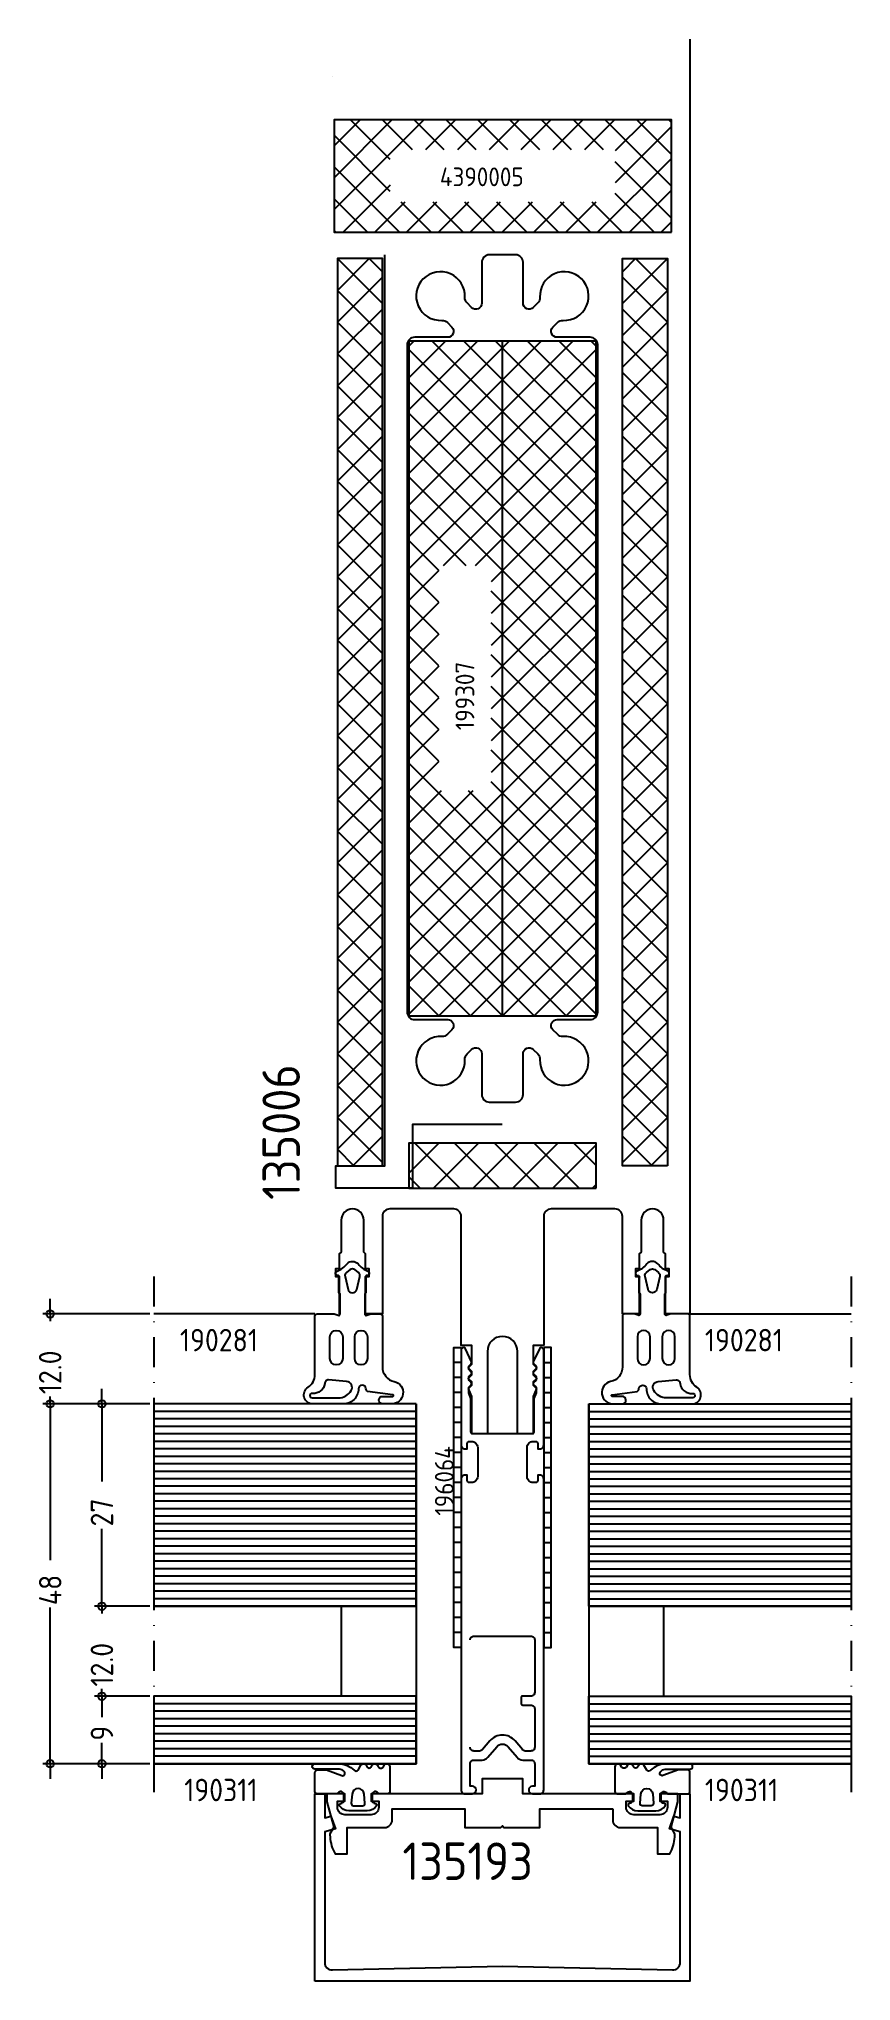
# Model space of a CAD drawing. Header units: millimetres. Extents: x 203 to 311, y 40 to 299.
import ezdxf

# ---------------------------------------------------------------- set-up
doc = ezdxf.new("R2010")
doc.units = ezdxf.units.MM
doc.linetypes.add('DASHDOT', pattern=[8, 4, -2, 0, -2])
doc.layers.add('AM_5', color=3, linetype='Continuous', lineweight=25)
for name, color, linetype in [('AM_C', 7, 'Continuous'), ('AM_S', 7, 'Continuous'), ('Cent3', 7, 'Continuous'), ('Cont2', 7, 'Continuous'), ('DIMENSIONS', 7, 'Continuous'), ('Sonstiges', 7, 'Continuous'), ('WBC-GER-ENG', 7, 'Continuous')]:
    doc.layers.add(name, color=color, linetype=linetype)
doc.styles.get("Standard").update_dxf_attribs({"font": 'ISOCP.SHX'})

# ---------------------------------------------------------------- blocks, each defined once
blk = doc.blocks.new('WI135006_9_9')
at = {"linetype": 'Continuous'}
blk.add_line((181, 22.6), (181, 22.6), dxfattribs=at)
for points, format in [([(16, 21.75, 0, 0, 0), (16, 25, 0, 0, 0), (186, 25, 0, 0, 0), (186, 25, 0, 0, 0), (186, -25, 0.1, 0.1, 0)], "xyseb"), ([(11.8, -5.5), (11.8, -4.1), (9.282843, -4.1), (8.8, -4.582843), (8.317157, -4.1), (7.882843, -4.1), (7.4, -4.582843), (6.917157, -4.1), (6.482843, -4.1), (6.046713, -4.53613), (5, -4.1), (0, -4.1), (0, -2), (11, -2, 1), (11, 2), (0, 2), (0, 4.1), (5, 4.1), (6.046713, 4.53613), (6.482843, 4.1), (6.917157, 4.1), (7.4, 4.582843), (7.882843, 4.1), (8.317157, 4.1), (8.8, 4.582843), (9.282843, 4.1), (11.8, 4.1), (11.8, 5.5), (29, 5.5, 0.414214), (30, 6.5), (30, 15, 0.414214), (29, 16), (16, 16), (16, 18.25), (21, 18.25), (21, 17.75), (22, 17.75), (22, 18.25), (24, 18.25), (24.25, 18.5), (28.5, 18.5, 1), (28.5, 21.5), (24.25, 21.5), (24, 21.75), (22, 21.75), (22, 22.25), (21, 22.25), (21, 21.75), (16, 21.75)], "xyb"), ([(181, -22.6, 0, 0, 0), (181, 22.6, 0, 0, 0), (32, 22.6, 0, 0, 0), (32, -22.6, 0, 0, 0), (181, -22.6, 0.1, 0.1, 0)], "xyseb"), ([(14.7, -3.8, 0, 0, 0), (30, -3.8, 0, 0, 0), (30, 3.8, 0, 0, 0), (14.7, 3.8, 0, 0, 0), (14.7, 3.8, 0, 0, 0), (14.7, -3.8, 0.1, 0.1, 0)], "xyseb"), ([(186, -25), (16, -25), (16, -21.75), (21, -21.75), (21, -22.25), (22, -22.25), (22, -21.75), (24, -21.75), (24.25, -21.5), (28.5, -21.5, 1), (28.5, -18.5), (24.25, -18.5), (24, -18.25), (22, -18.25), (22, -17.75), (21, -17.75), (21, -18.25), (16, -18.25), (16, -16), (29, -16, 0.414214), (30, -15), (30, -6.5, 0.414214), (29, -5.5), (11.8, -5.5)], "xyb")]:
    blk.add_lwpolyline(points, format=format, dxfattribs=at)
blk = doc.blocks.new('WI196064_253_253')
at = {"linetype": 'Continuous'}
for points, format in [([(-6, -5.5, 0.414214), (-5.5, -5), (-5.5, -4.7), (-6.2, -4.7, -0.414214), (-6.5, -4.4), (-6.5, -4.1, -0.414214), (-5.7, -3.3), (-1.8, -3.3, -0.414214), (-1, -4.1), (-1, -4.4, -0.414214), (-1.3, -4.7), (-2, -4.7), (-2, -5, 0.414214), (-1.5, -5.5), (11.2, -5.5, 0.803179), (11.326393, -4.927925), (9.584262, -4.118617, 0.314902), (9.358579, -4.158579), (9.075736, -4.441421, -0.198912), (8.934315, -4.5), (8.665685, -4.5, -0.198912), (8.524264, -4.441421), (8.241421, -4.158579, 0.414214), (7.958579, -4.158579), (7.675736, -4.441421, -0.198912), (7.534315, -4.5), (7.265685, -4.5, -0.198912), (7.124264, -4.441421), (6.841421, -4.158579, 0.414214), (6.558579, -4.158579), (6.275736, -4.441421, -0.198912), (6.134315, -4.5), (5.559761, -4.5, -0.087489), (5.491357, -4.487939), (4.700252, -4.2), (0.3, -4.2, -0.414214), (0, -3.9), (0, 3.9, -0.414214), (0.3, 4.2), (4.700252, 4.2), (5.491357, 4.487939, -0.087489), (5.559761, 4.5), (6.134315, 4.5, -0.198912), (6.275736, 4.441421), (6.558579, 4.158579, 0.414214), (6.841421, 4.158579), (7.124264, 4.441421, -0.198912), (7.265685, 4.5), (7.534315, 4.5, -0.198912), (7.675736, 4.441421), (7.958579, 4.158579, 0.414214), (8.241421, 4.158579), (8.524264, 4.441421, -0.198912), (8.665685, 4.5), (8.934315, 4.5, -0.198912), (9.075736, 4.441421), (9.358579, 4.158579, 0.314902), (9.584262, 4.118617), (11.326393, 4.927925, 0.803179), (11.2, 5.5), (-1.5, 5.5, 0.414214), (-2, 5), (-2, 4.7), (-1.3, 4.7, -0.414214), (-1, 4.4), (-1, 4.1, -0.414214), (-1.8, 3.3), (-5.7, 3.3, -0.414214), (-6.5, 4.1), (-6.5, 4.4, -0.414214), (-6.2, 4.7), (-5.5, 4.7), (-5.5, 5, 0.414214), (-6, 5.5), (-47.5, 5.5, 0.414214), (-48, 5), (-48, 4, 1), (-47, 4), (-47, 4.3), (-44, 4.3)], "xyb"), ([(-44, 4.3, -0.414214), (-43.5, 3.8), (-43.5, 2.716308, 0.221695), (-43.142788, 1.950263), (-41.731491, 0.766044, -0.466308), (-41.731491, -0.766044), (-43.142788, -1.950263, 0.221695), (-43.5, -2.716308), (-43.5, -3.8, -0.414214), (-44, -4.3), (-47, -4.3), (-47, -4, 1), (-48, -4), (-48, -5, 0.414214), (-47.5, -5.5), (-6, -5.5, 0.414214)], "xyb"), ([(-27.474277, 4.3, -0.414214), (-26.974277, 3.8), (-26.974277, -3.8, -0.414214), (-27.474277, -4.3), (-34.474277, -4.3), (-34.474277, -4.3, -0.414214), (-34.974277, -3.8), (-34.974277, -2.7, 0.414214), (-35.174278, -2.5), (-35.974277, -2.5, 0.414214), (-36.174278, -2.7), (-36.174278, -3.8, -0.414214), (-36.674278, -4.3), (-41.799999, -4.3, -0.414214), (-42.299999, -3.8), (-42.299999, -3.042723, -0.221695), (-42.121395, -2.659701), (-40.960144, -1.685298, 0.466308), (-40.960148, 1.685298), (-42.121395, 2.659701, -0.221695), (-42.299999, 3.042723), (-42.299999, 3.8, -0.414214), (-41.799999, 4.3)], "xyb"), ([(-41.799999, 4.3, 0, 0, 0), (-36.674278, 4.3, 0, 0, -0.414214), (-36.174278, 3.8, 0, 0, 0), (-36.174278, 2.7, 0, 0, 0.414214), (-35.974277, 2.5, 0, 0, 0), (-35.174278, 2.5, 0, 0, 0.414214), (-34.974277, 2.7, 0, 0, 0), (-34.974277, 3.8, 0, 0, -0.414214), (-34.474277, 4.3, 0, 0, 0), (-27.474277, 4.3, 0.1, 0.1, 0)], "xyseb"), ([(-17.974277, 4.3, 0, 0, -0.414214), (-17.474277, 3.8, 0, 0, 0), (-17.474277, -3.8, 0, 0, -0.414214), (-17.974277, -4.3, 0, 0, 0), (-25.274279, -4.3, 0, 0, 0), (-25.274279, -4.3, 0, 0, -0.414214), (-25.774279, -3.8, 0, 0, 0), (-25.774279, 3.8, 0, 0, -0.414214), (-25.274279, 4.3, 0.1, 0.1, 0)], "xyseb"), ([(-25.274279, 4.3, 0, 0, 0), (-17.974277, 4.3, 0.1, 0.1, 0)], "xyseb"), ([(-7.7, 0, 0, 0, 0), (-7.7, -3.8, 0, 0, -0.414214), (-8.2, -4.3, 0, 0, 0), (-15.774278, -4.3, 0, 0, 0), (-15.774278, -4.3, 0, 0, -0.414214), (-16.274279, -3.8, 0, 0, 0), (-16.274279, 3.8, 0, 0, -0.414214), (-15.774278, 4.3, 0.1, 0.1, 0)], "xyseb"), ([(-15.774278, 4.3, 0, 0, 0), (-8.2, 4.3, 0, 0, -0.414214), (-7.7, 3.8, 0, 0, 0), (-7.7, 0, 0.1, 0.1, 0)], "xyseb"), ([(-6.5, 0, 0, 0, 0), (-6.5, 1.9, 0, 0, -0.414214), (-6.3, 2.1, 0, 0, 0), (-1.7, 2.1, 0, 0, -0.414214), (-1.2, 1.6, 0, 0, 0), (-1.2, -1.6, 0, 0, -0.414214), (-1.7, -2.1, 0, 0, 0), (-1.7, -2.1, 0, 0, 0), (-6.3, -2.1, 0, 0, -0.414214), (-6.5, -1.9, 0, 0, 0), (-6.5, 0, 0.1, 0.1, 0)], "xyseb")]:
    blk.add_lwpolyline(points, format=format, dxfattribs=at)
blk = doc.blocks.new('WI199174_253_253')
at = {"linetype": 'Continuous'}
for p, q in [((2, 0), (2, 1)), ((4, 0), (4, 1)), ((6, 0), (6, 1)), ((8, 0), (8, 1)), ((10, 0), (10, 1)), ((12, 0), (12, 1)), ((14, 0), (14, 1)), ((16, 0), (16, 1)), ((18, 0), (18, 1)), ((20, 0), (20, 1)), ((22, 0), (22, 1)), ((24, 0), (24, 1)), ((26, 0), (26, 1)), ((28, 0), (28, 1)), ((30, 0), (30, 1)), ((32, 0), (32, 1)), ((34, 0), (34, 1)), ((36, 0), (36, 1)), ((38, 0), (38, 1))]:
    blk.add_line(p, q, dxfattribs=at)
blk.add_lwpolyline([(0, 0), (40, 0), (40, 1), (0, 1)], close=True, dxfattribs=at)
blk = doc.blocks.new('WI135193_255_255')
at = {"linetype": 'Continuous'}
blk.add_lwpolyline([(-2, -14.7), (-3.5, -14.7, 0.414214), (-4.5, -15.7), (-4.5, -20.7), (-8, -20.7), (-8, -22.304741), (-7.729145, -22.444401, 0.116424), (-5.5, -23), (-5.366025, -23), (-4.474666, -22.485374), (-1.061234, -23.4), (0, -23.4), (0, -21), (-1, -21), (-1, -22), (-1.8, -22, -0.414214), (-2.8, -21), (-2.8, -17.5, -0.414214), (-1.8, -16.5), (-1, -16.5), (-1, -17.5), (0, -17.5), (0, -2.7), (2, -2.7), (2, 2.7), (0, 2.7), (0, 17.5), (-1, 17.5), (-1, 16.5), (-1.8, 16.5, -0.414214), (-2.8, 17.5), (-2.8, 21, -0.414214), (-1.8, 22), (-1, 22), (-1, 21), (0, 21), (0, 23.4), (-1.061234, 23.4), (-4.474666, 22.485374), (-5.366025, 23), (-5.5, 23, 0.116424), (-7.729145, 22.444401), (-8, 22.304741), (-8, 20.7), (-4.5, 20.7), (-4.5, 15.7, 0.414214), (-3.5, 14.7), (-2, 14.7), (-2, 5), (-4.5, 5), (-4.5, 0.2), (-4.3, 0), (-4.5, -0.2), (-4.5, -5), (-2, -5)], format="xyb", close=True, dxfattribs=at)
blk = doc.blocks.new('WI135073_9_9')
at = {"linetype": 'Continuous'}
blk.add_lwpolyline([(-25, 25), (0, 25), (0, 23.700001), (-3.198234, 23.700001), (-2.976936, 22.874105), (-4.674844, 22.256117), (-5.061731, 23.700001), (-22.5, 23.700001, 0.420682), (-23.499758, 22.677967), (-23, 0), (-23.499758, -22.677967, 0.420682), (-22.5, -23.700001), (-5.061731, -23.700001), (-4.674844, -22.256117), (-2.976936, -22.874105), (-3.198234, -23.700001), (0, -23.700001), (0, -25), (-25, -25)], format="xyb", close=True, dxfattribs=at)
blk = doc.blocks.new('WI190311_253_253')
at = {"linetype": 'Continuous'}
for points in [[(0, -0.3, -0.414214), (0.3, 0), (2.8, 0, -0.414214), (3.2, -0.4), (3.2, -1.542178), (2.419608, -3.59332, 0.786113), (2.900175, -3.92345, 0.262074), (3.28, -3.280817), (3.28, 0, -1), (4, 0), (4, -3.174253, -0.174474), (3.15, -5.241408, 0.57735), (3.15, -5.761024), (3.8, -6.136301, -0.57735), (3.8, -6.829122), (3.55, -6.973459, 0.57735), (3.55, -7.493074), (3.8, -7.637412, -0.57735), (3.8, -8.330232), (3.6, -8.445702, 0.56351), (3.585709, -9.129869), (3.8, -9.25359, -0.767327), (3.6, -10), (0.3, -10, -0.414214), (0, -9.7), (0, -8.569615, -0.267949), (0.1, -8.39641, 0.767327), (-0.1, -7.65), (-0.9, -7.65, 0.414214), (-1.3, -8.05, -0.592453), (-1.607692, -8.21853, -0.255924), (-2.3, -6.954555), (-2.3, -4.545445, -0.255924), (-1.607692, -3.28147, -0.592453), (-1.3, -3.45, 0.414214), (-0.9, -3.85), (-0.1, -3.85, 0.767327), (0.1, -3.10359, -0.267949), (0, -2.930385), (0, -0.3)], [(-0.034669, -4.952672), (-1.275501, -4.851002, 0.438367), (-1.6, -5.15), (-1.6, -6.35, 0.438367), (-1.275501, -6.648998), (-0.034669, -6.547328, 0.921414), (-0.034669, -4.952672)]]:
    blk.add_lwpolyline(points, format="xyb", close=True, dxfattribs=at)
blk = doc.blocks.new('WI190281_253_253')
at = {"linetype": 'Continuous'}
for points in [[(7.082557, 9, 0.352623), (9.036612, 10.573775, -0.922464), (12.000006, 10.173865), (12.000005, 9.026735, -1), (11.000006, 9.028487), (11.002372, 10.378488, 1.016497), (10.80242, 10.375567), (10.341222, 7.024625, -0.233259), (9.960943, 6.798472, 0.961649), (10, 5.8, -0.414214), (12.000002, 3.799999), (12, -0.277444, -0.749676), (9.788695, -0.923402, 0.255976), (8.103187, 0), (0.3, 0, -0.414214), (0, 0.3), (0.000001, 2.564738), (0.187901, 3.081435, 0.52048), (-0.000057, 3.349787), (-2.65495, 3.34981), (-2.804949, 3.199812), (-4.799952, 3.199829, 0.577455), (-5.099952, 3.148684), (-5.09998, 3.049959, -0.847054), (-5.683327, 2.950092, 0.133252), (-6.696209, 4.277394, -0.439074), (-6.666914, 5.749535, 0.130834), (-5.683327, 7.047229, -0.847054), (-5.09998, 6.947362), (-5.099952, 6.848637, 0.577863), (-4.799952, 6.798788), (-2.804949, 6.799211), (-2.65498, 6.649243), (0.000187, 6.649806, 0.520293), (0.188015, 6.917806), (0.000032, 7.434911), (0, 8.7, -0.414214), (0.3, 9), (7.082557, 9)], [(-3.269102, 5.584419), (-5.001101, 5.987016, 0.29188), (-5.508311, 5.807831), (-5.898954, 5.307831, 0.344328), (-5.898954, 4.692169), (-5.508311, 4.192169, 0.29188), (-5.001101, 4.012984), (-3.269102, 4.415581, 0.794214), (-3.269102, 5.584419)], [(5.95, 7, -1), (5.95, 5.3), (3.05, 5.3, -1), (3.05, 7), (5.95, 7)], [(5.95, 3.7, -1), (5.95, 2), (3.05, 2, -1), (3.05, 3.7), (5.95, 3.7)], [(8.785796, 1.821517, 0.418874), (9.293739, 1.32158, -0.396568), (10.603571, -0.331293, 1.080368), (11.2, -0.377444), (11.2, 3.117313, 0.263556), (10.228291, 4.832719, 0.552342), (9.020376, 4.220251), (8.785796, 1.821517)]]:
    blk.add_lwpolyline(points, format="xyb", close=True, dxfattribs=at)
blk = doc.blocks.new('WI135307_255_255')
at = {"linetype": 'Continuous'}
for points, format in [([(157.25, 15.7, 0, 0, 0), (157.25, 22.2, 0, 0, 0), (160.25, 22.2, 0, 0, 0), (160.25, -22.2, 0, 0, 0), (157.25, -22.2, 0, 0, 0), (157.25, -15.7, 0, 0, 0), (35.75, -15.7, 0, 0, 0), (35.75, -22.2, 0, 0, 0), (32.75, -22.2, 0, 0, 0), (32.75, -12, 0, 0, 0), (41.25, -12, 0, 0, 0), (41.25, 0.038315, 0.1, 0.1, 0)], "xyseb"), ([(44.25, -0.08572), (44.25, -1.75, 0.414214), (45.25, -2.75), (50.702334, -2.75, -0.668179), (51.268019, -4.115685), (50.671202, -4.712503, -0.212044), (49.91372, -5.004126, 2.597465), (52.995874, -8.08628, -0.212044), (53.287497, -7.328798), (53.884315, -6.731981, -0.668179), (55.25, -7.297666), (55.25, -11.7, 0.414214), (56.25, -12.7), (145.25, -12.7, 0.414214), (146.25, -11.7), (146.25, -7.297666, -0.668179), (147.615685, -6.731981), (148.212503, -7.328798, -0.212044), (148.504126, -8.08628, 2.597465), (151.58628, -5.004126, -0.212044), (150.828798, -4.712503), (150.231981, -4.115685, -0.668179), (150.797666, -2.75), (156.25, -2.75, 0.414214), (157.25, -1.75), (157.25, 1.75, 0.414214), (156.25, 2.75), (150.797666, 2.75, -0.668179), (150.231981, 4.115685), (150.828798, 4.712503, -0.212044), (151.58628, 5.004126, 2.597465), (148.504126, 8.08628, -0.212044), (148.212503, 7.328798), (147.615685, 6.731981, -0.668179), (146.25, 7.297666), (146.25, 11.7, 0.414214), (145.25, 12.7), (145.25, 12.7), (56.25, 12.7, 0.414214), (55.25, 11.7), (55.25, 7.297666, -0.668179), (53.884315, 6.731981), (53.287497, 7.328798, -0.212044), (52.995874, 8.08628, 2.597465), (49.91372, 5.004126, -0.212044), (50.671202, 4.712503), (51.268019, 4.115685, -0.668179), (50.702334, 2.75), (45.25, 2.75, 0.414214), (44.25, 1.75), (44.25, -0.08572)], "xyb")]:
    blk.add_lwpolyline(points, format=format, dxfattribs=at)
blk.add_lwpolyline([(41.25, 0.038315), (41.25, 12), (32.75, 12), (32.75, 22.2), (35.75, 22.2), (35.75, 15.7), (157.25, 15.7)], dxfattribs=at)
blk = doc.blocks.new('WI4390005_253_253')
at = {"linetype": 'Continuous'}
for points in [[(2.6, 45.026407), (11.323593, 53.75)], [(2.6, 49.269048), (7.080952, 53.75)], [(2.6, 53.511688), (2.838312, 53.75)], [(8.904329, 46.25), (2.6, 52.554329)], [(17.6, 41.79697), (5.64697, 53.75)], [(8.066234, 46.25), (15.566234, 53.75)], [(17.6, 46.03961), (9.88961, 53.75)], [(17.6, 50.282251), (14.132251, 53.75)], [(12.308875, 46.25), (17.6, 51.541125)], [(6.6, 44.311688), (2.6, 48.311688)], [(13.6, 43.298485), (17.6, 47.298485)], [(2.6, 40.783766), (6.6, 44.783766)], [(6.6, 40.069048), (2.6, 44.069048)], [(13.6, 39.055844), (17.6, 43.055844)], [(17.6, 37.554329), (13.6, 41.554329)], [(2.6, 36.541125), (6.6, 40.541125)], [(6.6, 35.826407), (2.6, 39.826407)], [(2.6, 32.298485), (6.6, 36.298485)], [(13.6, 34.813203), (17.6, 38.813203)], [(17.6, 33.311688), (13.6, 37.311688)], [(6.6, 31.583766), (2.6, 35.583766)], [(13.6, 30.570563), (17.6, 34.570563)], [(2.6, 28.055844), (6.6, 32.055844)], [(6.6, 27.341125), (2.6, 31.341125)], [(17.6, 29.069048), (13.6, 33.069048)], [(13.6, 26.327922), (17.6, 30.327922)], [(17.6, 24.826407), (13.6, 28.826407)], [(2.6, 23.813203), (6.6, 27.813203)], [(6.6, 23.098485), (2.6, 27.098485)], [(13.6, 22.085281), (17.6, 26.085281)], [(2.6, 19.570563), (6.6, 23.570563)], [(17.6, 20.583766), (13.6, 24.583766)], [(6.6, 18.855844), (2.6, 22.855844)], [(13.6, 17.842641), (17.6, 21.842641)], [(2.6, 15.327922), (6.6, 19.327922)], [(12.463203, 8.75), (2.6, 18.613203)], [(17.6, 16.341125), (13.6, 20.341125)], [(2.6, 11.085281), (7.764719, 16.25)], [(4.507359, 8.75), (12.007359, 16.25)], [(8.75, 8.75), (17.6, 17.6)], [(16.705844, 8.75), (9.205844, 16.25)], [(17.6, 12.098485), (13.448485, 16.25)], [(8.220563, 8.75), (2.6, 14.370563)], [(12.992641, 8.75), (17.6, 13.357359)], [(3.977922, 8.75), (2.6, 10.127922)], [(17.235281, 8.75), (17.6, 9.114719)]]:
    blk.add_lwpolyline(points, dxfattribs=at)
blk.add_lwpolyline([(2.6, 8.75), (17.6, 8.75), (17.6, 53.75), (2.6, 53.75)], close=True, dxfattribs=at)
blk = doc.blocks.new('WI199307_253_253')
at = {"linetype": 'Continuous'}
for p, q in [((0, 4.242641), (8.257359, 12.5)), ((0, 0), (12.5, 12.5)), ((0, -4.242641), (16.742641, 12.5)), ((0, -8.485281), (20.985281, 12.5)), ((0, 8.485281), (4.014719, 12.5)), ((0.227922, -12.5), (25.227922, 12.5)), ((25.227922, -12.5), (0.227922, 12.5)), ((4.470563, -12.5), (29.470563, 12.5)), ((29.470563, -12.5), (4.470563, 12.5)), ((8.713203, -12.5), (33.713203, 12.5)), ((33.713203, -12.5), (8.713203, 12.5)), ((37.955844, -12.5), (12.955844, 12.5)), ((42.198485, -12.5), (17.198485, 12.5)), ((30, 3.941125), (21.441125, 12.5)), ((30, 8.183766), (25.683766, 12.5)), ((33.926407, 8.5), (29.926407, 12.5)), ((33.955844, 8.5), (37.955844, 12.5)), ((38.169048, 8.5), (34.169048, 12.5)), ((38.198485, 8.5), (42.198485, 12.5)), ((42.411688, 8.5), (38.411688, 12.5)), ((42.441125, 8.5), (46.441125, 12.5)), ((46.654329, 8.5), (42.654329, 12.5)), ((46.683766, 8.5), (50.683766, 12.5)), ((46.89697, -12.5), (71.89697, 12.5)), ((50.89697, 8.5), (46.89697, 12.5)), ((50.926407, 8.5), (54.926407, 12.5)), ((55.13961, 8.5), (51.13961, 12.5)), ((51.13961, -12.5), (76.13961, 12.5)), ((55.169048, 8.5), (59.169048, 12.5)), ((59.382251, 8.5), (55.382251, 12.5)), ((55.382251, -12.5), (80.382251, 12.5)), ((59.411688, 8.5), (63.411688, 12.5)), ((59.624892, -12.5), (84.624892, 12.5)), ((84.624892, -12.5), (59.624892, 12.5)), ((60, 4.845671), (67.654329, 12.5)), ((63.867532, -12.5), (88.867532, 12.5)), ((88.867532, -12.5), (63.867532, 12.5)), ((90, -9.389827), (68.110173, 12.5)), ((90, -5.147186), (72.352814, 12.5)), ((90, -0.904546), (76.595454, 12.5)), ((90, 3.338095), (80.838095, 12.5)), ((90, 7.580736), (85.080736, 12.5)), ((90, 11.823376), (89.323376, 12.5)), ((20.985281, -12.5), (0, 8.485281)), ((80.382251, -12.5), (60, 7.882251)), ((68.110173, -12.5), (90, 9.389827)), ((16.742641, -12.5), (0, 4.242641)), ((12.955844, -12.5), (30, 4.544156)), ((76.13961, -12.5), (60, 3.63961)), ((72.352814, -12.5), (90, 5.147186)), ((12.5, -12.5), (0, 0)), ((0, 0), (90, 0)), ((17.198485, -12.5), (31.198485, 1.5)), ((21.441125, -12.5), (35.441125, 1.5)), ((25.683766, -12.5), (39.683766, 1.5)), ((29.926407, -12.5), (43.926407, 1.5)), ((46.441125, -12.5), (32.441125, 1.5)), ((34.169048, -12.5), (48.169048, 1.5)), ((50.683766, -12.5), (36.683766, 1.5)), ((38.411688, -12.5), (52.411688, 1.5)), ((54.926407, -12.5), (40.926407, 1.5)), ((42.654329, -12.5), (56.654329, 1.5)), ((59.169048, -12.5), (45.169048, 1.5)), ((63.411688, -12.5), (49.411688, 1.5)), ((67.654329, -12.5), (53.654329, 1.5)), ((71.89697, -12.5), (57.89697, 1.5)), ((76.595454, -12.5), (90, 0.904546)), ((8.257359, -12.5), (0, -4.242641)), ((80.838095, -12.5), (90, -3.338095)), ((85.080736, -12.5), (90, -7.580736)), ((4.014719, -12.5), (0, -8.485281)), ((89.323376, -12.5), (90, -11.823376))]:
    blk.add_line(p, q, dxfattribs=at)
blk.add_lwpolyline([(0, 12.5), (0, -12.5), (90, -12.5), (90, 12.5)], close=True, dxfattribs=at)
blk = doc.blocks.new('WI199282_253_253')
at = {"linetype": 'Continuous'}
for p, q in [((0, 0), (6, 6)), ((0, 4.242641), (1.757359, 6)), ((8.485281, 0), (2.485281, 6)), ((4.242641, 0), (10.242641, 6)), ((12.727922, 0), (6.727922, 6)), ((8.485281, 0), (14.485281, 6)), ((16.970563, 0), (10.970563, 6)), ((12.727922, 0), (18.727922, 6)), ((21.213203, 0), (15.213203, 6)), ((16.970563, 0), (22.970563, 6)), ((25.455844, 0), (19.455844, 6)), ((21.213203, 0), (27.213203, 6)), ((29.698485, 0), (23.698485, 6)), ((25.455844, 0), (31.455844, 6)), ((33.941125, 0), (27.941125, 6)), ((29.698485, 0), (35.698485, 6)), ((38.183766, 0), (32.183766, 6)), ((33.941125, 0), (39.941125, 6)), ((42.426407, 0), (36.426407, 6)), ((38.183766, 0), (44.183766, 6)), ((46.669048, 0), (40.669048, 6)), ((42.426407, 0), (48.426407, 6)), ((50.911688, 0), (44.911688, 6)), ((46.669048, 0), (52.669048, 6)), ((55.154329, 0), (49.154329, 6)), ((50.911688, 0), (56.911688, 6)), ((59.39697, 0), (53.39697, 6)), ((55.154329, 0), (61.154329, 6)), ((63.63961, 0), (57.63961, 6)), ((59.39697, 0), (65.39697, 6)), ((67.882251, 0), (61.882251, 6)), ((63.63961, 0), (69.63961, 6)), ((72.124892, 0), (66.124892, 6)), ((67.882251, 0), (73.882251, 6)), ((76.367532, 0), (70.367532, 6)), ((72.124892, 0), (78.124892, 6)), ((80.610173, 0), (74.610173, 6)), ((76.367532, 0), (82.367532, 6)), ((84.852814, 0), (78.852814, 6)), ((80.610173, 0), (86.610173, 6)), ((89.095454, 0), (83.095454, 6)), ((84.852814, 0), (90.852814, 6)), ((93.338095, 0), (87.338095, 6)), ((89.095454, 0), (95.095454, 6)), ((97.580736, 0), (91.580736, 6)), ((93.338095, 0), (99.338095, 6)), ((101.823376, 0), (95.823376, 6)), ((97.580736, 0), (103.580736, 6)), ((106.066017, 0), (100.066017, 6)), ((101.823376, 0), (107.823376, 6)), ((110.308658, 0), (104.308658, 6)), ((106.066017, 0), (112.066017, 6)), ((114.551299, 0), (108.551299, 6)), ((110.308658, 0), (116.308658, 6)), ((118.793939, 0), (112.793939, 6)), ((114.551299, 0), (120.551299, 6)), ((121, 2.03658), (117.03658, 6)), ((4.242641, 0), (0, 4.242641)), ((118.793939, 0), (121, 2.206061))]:
    blk.add_line(p, q, dxfattribs=at)
blk.add_lwpolyline([(121, 0), (121, 6), (0, 6), (0, 0)], close=True, dxfattribs=at)
blk = doc.blocks.new('WI4390004_253_253')
at = {"linetype": 'Continuous'}
for p, q in [((11.9, -15.016058), (13.416058, -13.5)), ((11.9, -20.319359), (17.9, -14.319359)), ((17.9, -17.499554), (13.900446, -13.5)), ((17.9, -22.802855), (11.9, -16.802855)), ((11.9, -25.62266), (17.9, -19.62266)), ((17.9, -28.106156), (11.9, -22.106156)), ((11.9, -30.925961), (17.9, -24.925961)), ((17.9, -33.409457), (11.9, -27.409457)), ((11.9, -36.229262), (17.9, -30.229262)), ((17.687242, -38.5), (11.9, -32.712758)), ((14.932563, -38.5), (17.9, -35.532563)), ((12.383942, -38.5), (11.9, -38.016058))]:
    blk.add_line(p, q, dxfattribs=at)
blk.add_lwpolyline([(11.9, -38.5), (17.9, -38.5), (17.9, -13.5), (11.9, -13.5)], close=True, dxfattribs=at)

msp = doc.modelspace()

# ---------------------------------------------------------------- linework, layer by layer
at = {"layer": 'AM_5'}
for p, q in [((239.76, 128.99), (218.26, 128.99)), ((289.76, 128.99), (311.26, 128.99))]:
    msp.add_line(p, q, dxfattribs=at)
at = {"layer": 'Cent3', "linetype": 'DASHDOT'}
for p, q in [((218.26, 133.99), (218.26, 63.99)), ((311.26, 133.99), (311.26, 63.99))]:
    msp.add_line(p, q, dxfattribs=at)
at = {"layer": 'Cont2'}
for p, q in [((253.26, 116.99), (218.26, 116.99)), ((253.26, 116.99), (253.26, 68.99)), ((276.26, 116.99), (311.26, 116.99)), ((276.26, 116.99), (276.26, 68.99)), ((253.26, 115.99), (218.26, 115.99)), ((253.26, 114.99), (218.26, 114.99)), ((253.26, 113.99), (218.26, 113.99)), ((276.26, 115.99), (311.26, 115.99)), ((276.26, 114.99), (311.26, 114.99)), ((276.26, 113.99), (311.26, 113.99)), ((253.26, 112.99), (218.26, 112.99)), ((253.26, 111.99), (218.26, 111.99)), ((276.26, 112.99), (311.26, 112.99)), ((276.26, 111.99), (311.26, 111.99)), ((253.26, 110.99), (218.26, 110.99)), ((253.26, 109.99), (218.26, 109.99)), ((253.26, 108.99), (218.26, 108.99)), ((276.26, 110.99), (311.26, 110.99)), ((276.26, 109.99), (311.26, 109.99)), ((276.26, 108.99), (311.26, 108.99)), ((253.26, 107.99), (218.26, 107.99)), ((253.26, 106.99), (218.26, 106.99)), ((276.26, 107.99), (311.26, 107.99)), ((276.26, 106.99), (311.26, 106.99)), ((253.26, 105.99), (218.26, 105.99)), ((253.26, 104.99), (218.26, 104.99)), ((253.26, 103.99), (218.26, 103.99)), ((276.26, 105.99), (311.26, 105.99)), ((276.26, 104.99), (311.26, 104.99)), ((276.26, 103.99), (311.26, 103.99)), ((253.26, 102.99), (218.26, 102.99)), ((253.26, 101.99), (218.26, 101.99)), ((276.26, 102.99), (311.26, 102.99)), ((276.26, 101.99), (311.26, 101.99)), ((253.26, 100.99), (218.26, 100.99)), ((253.26, 99.99), (218.26, 99.99)), ((253.26, 98.99), (218.26, 98.99)), ((276.26, 100.99), (311.26, 100.99)), ((276.26, 99.99), (311.26, 99.99)), ((276.26, 98.99), (311.26, 98.99)), ((253.26, 97.99), (218.26, 97.99)), ((253.26, 96.99), (218.26, 96.99)), ((253.26, 95.99), (218.26, 95.99)), ((276.26, 97.99), (311.26, 97.99)), ((276.26, 96.99), (311.26, 96.99)), ((276.26, 95.99), (311.26, 95.99)), ((253.26, 94.99), (218.26, 94.99)), ((253.26, 93.99), (218.26, 93.99)), ((276.26, 94.99), (311.26, 94.99)), ((276.26, 93.99), (311.26, 93.99)), ((253.26, 92.99), (218.26, 92.99)), ((253.26, 91.99), (218.26, 91.99)), ((253.26, 90.99), (218.26, 90.99)), ((276.26, 92.99), (311.26, 92.99)), ((276.26, 91.99), (311.26, 91.99)), ((276.26, 90.99), (311.26, 90.99)), ((253.26, 89.99), (218.26, 89.99)), ((243.26, 89.99), (243.26, 77.99)), ((276.26, 89.99), (311.26, 89.99)), ((286.26, 89.99), (286.26, 77.99)), ((253.26, 77.99), (218.26, 77.99)), ((276.26, 77.99), (311.26, 77.99)), ((253.26, 76.99), (218.26, 76.99)), ((253.26, 75.99), (218.26, 75.99)), ((276.26, 76.99), (311.26, 76.99)), ((276.26, 75.99), (311.26, 75.99)), ((253.26, 74.99), (218.26, 74.99)), ((253.26, 73.99), (218.26, 73.99)), ((253.26, 72.99), (218.26, 72.99)), ((276.26, 74.99), (311.26, 74.99)), ((276.26, 73.99), (311.26, 73.99)), ((276.26, 72.99), (311.26, 72.99)), ((253.26, 71.99), (218.26, 71.99)), ((253.26, 70.99), (218.26, 70.99)), ((253.26, 69.99), (218.26, 69.99)), ((276.26, 71.99), (311.26, 71.99)), ((276.26, 70.99), (311.26, 70.99)), ((276.26, 69.99), (311.26, 69.99)), ((253.26, 68.99), (218.26, 68.99)), ((276.26, 68.99), (311.26, 68.99))]:
    msp.add_line(p, q, dxfattribs=at)
for points in [[(253.26, 116.99), (218.26, 116.99), (218.26, 89.99), (253.26, 89.99)], [(276.26, 116.99), (311.26, 116.99), (311.26, 89.99), (276.26, 89.99)], [(253.26, 77.99), (218.26, 77.99), (218.26, 68.99), (253.26, 68.99)], [(276.26, 77.99), (311.26, 77.99), (311.26, 68.99), (276.26, 68.99)]]:
    msp.add_lwpolyline(points, close=True, dxfattribs=at)
at = {"layer": 'DIMENSIONS'}
for p, q in [((204.46, 128.99), (204.46, 130.99)), ((217.76, 128.99), (203.46, 128.99)), ((204.46, 128.99), (204.46, 128.01)), ((217.76, 116.99), (203.46, 116.99)), ((204.46, 116.99), (204.46, 117.98)), ((204.46, 116.99), (204.46, 96.15)), ((211.36, 116.99), (211.36, 118.99)), ((211.36, 116.99), (211.36, 106.65)), ((211.36, 89.99), (211.36, 100.34)), ((204.46, 68.99), (204.46, 89.84)), ((217.76, 89.99), (210.36, 89.99)), ((211.36, 89.99), (211.36, 89.01)), ((217.76, 77.99), (210.36, 77.99)), ((211.36, 77.99), (211.36, 78.98)), ((211.36, 77.99), (211.36, 75.22)), ((211.36, 68.99), (211.36, 71.77)), ((217.76, 68.99), (203.46, 68.99)), ((204.46, 68.99), (204.46, 66.99)), ((211.36, 68.99), (211.36, 66.99))]:
    msp.add_line(p, q, dxfattribs=at)
at = {"layer": 'DIMENSIONS', "linetype": 'Continuous'}
for centre in [(204.46, 128.99), (204.46, 116.99), (211.36, 116.99), (211.36, 89.99), (211.36, 77.99), (204.46, 68.99), (211.36, 68.99)]:
    msp.add_circle(centre, 0.5, dxfattribs=at)

# ---------------------------------------------------------------- block references
at = {"layer": 'AM_C', "linetype": 'Continuous'}
for name, p, rotation in [('WI190281_253_253', (239.76, 128.99), 270), ('WI196064_253_253', (264.76, 112.99), 90), ('WI190311_253_253', (239.76, 64.99), 90)]:
    msp.add_blockref(name, p, dxfattribs=dict(at, rotation=rotation))
at = {"layer": 'AM_C', "linetype": 'Continuous', "yscale": -1}
for name, p, rotation in [('WI190281_253_253', (289.76, 128.99), 270), ('WI190311_253_253', (289.76, 64.99), 90)]:
    msp.add_blockref(name, p, dxfattribs=dict(at, rotation=rotation))
at = {"layer": 'AM_S', "linetype": 'Continuous', "rotation": 90}
for name, p in [('WI135006_9_9', (264.76, 112.99)), ('WI135073_9_9', (264.76, 64.99)), ('WI135193_255_255', (264.76, 64.99))]:
    msp.add_blockref(name, p, dxfattribs=at)
at = {"layer": 'Sonstiges', "linetype": 'Continuous'}
for name, p, rotation in [('WI4390005_253_253', (296.06, 270.64), 90), ('WI135307_255_255', (264.76, 112.99), 90), ('WI199282_253_253', (242.76, 269.74), 270), ('WI199307_253_253', (264.76, 168.74), 90), ('WI4390004_253_253', (238.76, 133.84), 90), ('WI199174_253_253', (270.26, 124.49), 270)]:
    msp.add_blockref(name, p, dxfattribs=dict(at, rotation=rotation))
at = {"layer": 'Sonstiges', "linetype": 'Continuous', "yscale": -1, "rotation": 270}
for name, p in [('WI199282_253_253', (286.76, 269.74)), ('WI199174_253_253', (259.26, 124.49))]:
    msp.add_blockref(name, p, dxfattribs=at)

# ---------------------------------------------------------------- texts
at = {"layer": 'DIMENSIONS', "linetype": 'Continuous'}
for s, p in [('12.0', (205.96, 118.28)), ('27', (212.86, 100.64)), ('48', (205.96, 90.14)), ('12.0', (212.86, 79.28)), ('9', (212.86, 72.07))]:
    msp.add_text(s, height=3, rotation=90, dxfattribs=at).set_placement(p)
at = {"layer": 'WBC-GER-ENG', "linetype": 'Continuous'}
for s, height, p in [('4390005', 2.5, (256.42, 279.39)), ('190281', 3, (221.76, 123.99)), ('190281', 3, (291.76, 123.99)), ('190311', 3, (222.33, 63.99)), ('190311', 3, (291.76, 63.99)), ('135193', 5, (251.42, 53.49))]:
    msp.add_text(s, height=height, dxfattribs=at).set_placement(p)
for s, height, p in [('199307', 2.5, (261.01, 206.84)), ('135006', 5, (237.76, 144.19)), ('196064', 2.5, (258.26, 102.09))]:
    msp.add_text(s, height=height, rotation=90, dxfattribs=at).set_placement(p)

doc.saveas('drawing.dxf')
